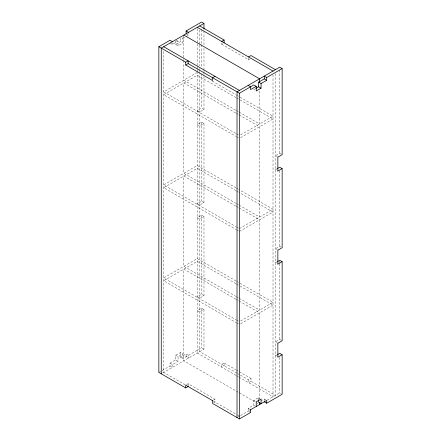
<?xml version="1.0" encoding="UTF-8"?>
<svg xmlns="http://www.w3.org/2000/svg" width="441" height="441" viewBox="0 0 441 441"><rect width="100%" height="100%" fill="white"/><g stroke="black" fill="none" stroke-linecap="round" stroke-linejoin="round"><path stroke-width="0.33" stroke-dasharray="2.21 1.65" d="M169.994 43.064L172.414 44.464L178.054 41.206L178.054 45.858L182.888 43.064L182.888 38.411L180.474 37.016M182.888 38.411L185.711 36.785M186.273 36.46L188.533 35.153L188.533 33.483M178.054 41.206L175.639 39.811L175.639 44.464L180.474 41.669L182.888 43.064M221.707 43.113L221.707 44.227L223.642 43.113M197.265 72.456L163.683 91.844L235.858 133.518M221.707 44.227L248.575 59.739L250.025 58.901M203.979 109.528L201.559 108.133L197.265 110.614L199.679 112.008L203.979 109.528L203.979 75.097M255.422 88.663L253.812 89.595L255.262 90.433M203.979 123.486L201.559 122.091L197.265 124.571L199.679 125.966L203.979 123.486L203.979 202.584L199.679 205.071L197.265 203.67L201.559 201.19L203.979 202.584M240.615 134.902L273.018 116.192L239.016 96.562M240.615 137.691L273.018 118.987L239.016 99.357M281.187 154.102L279.737 153.264L275.438 155.745L277.372 156.864M277.047 168.776L275.438 169.702L277.852 171.102M203.979 216.548L201.559 215.147L197.265 217.634L199.679 219.028L203.979 216.548L203.979 295.646L199.679 298.127L197.265 296.732L201.559 294.252L203.979 295.646M239.441 228.642L273.018 209.255L239.016 189.624M239.441 231.437L273.018 212.049L239.016 192.419M281.187 247.164L279.737 246.326L275.438 248.807L277.372 249.92M277.047 261.833L275.438 262.764L277.852 264.159M203.979 309.604L201.559 308.209L197.265 310.69L199.679 312.085L203.979 309.604L203.979 349.156L161.263 373.819M158.848 372.419L169.994 365.986L169.994 363.191L175.639 359.933L175.639 355.281L180.474 352.491L182.888 353.886L182.888 358.539L201.559 347.762L203.979 349.156M175.639 355.281L178.054 356.681L182.888 353.886M240.615 321.02L273.018 302.317L239.016 282.687M180.474 352.491L180.474 357.144L186.113 353.886L188.533 355.281L188.533 358.075L186.113 356.681L186.113 353.886M240.615 323.815L273.018 305.106L239.016 285.476M169.994 363.191L172.414 364.586L178.054 361.333L178.054 356.681M186.681 384.58L188.131 383.742L214.993 399.254L214.993 402.043L212.573 403.438M224.127 362.96L221.707 364.354L221.707 367.149L224.127 365.749L224.127 362.96L235.808 369.701M281.187 340.22L279.737 339.383L275.438 341.863L277.852 343.263M277.047 354.895L275.438 355.826L277.372 356.94M213.543 400.092L214.993 399.254M240.395 375.148L248.575 379.866L250.99 378.472L250.99 381.261L275.438 395.373L275.438 73.796M250.99 381.261L248.575 382.656L248.575 379.866M250.587 412.511L248.167 411.117L248.167 408.327L253.812 405.07L253.812 400.417L258.647 397.622L260.096 398.46M260.901 400.974L264.286 399.022L266.706 400.417M238.195 416.877L239.954 415.863M240.543 415.521L249.512 410.339M267.18 400.141L279.737 392.892L281.187 393.73M186.113 33.759L188.533 35.153M175.639 44.464L178.054 45.858M212.176 81.067L236.034 94.843M236.63 95.19L238.421 96.221M236.034 97.632L197.265 75.251L163.683 94.639L235.858 136.308M236.63 97.979L238.421 99.01M235.726 110.173L183.831 80.212L183.831 62.435M236.321 110.52L238.708 111.898M239.303 112.24L259.589 123.949L259.589 90.444M235.726 112.968L183.831 83.002L183.831 173.274L235.726 203.235M236.321 113.309L238.708 114.688M239.303 115.035L259.589 126.743L259.589 217.011L239.303 205.302M236.459 133.86L238.84 135.238M236.459 136.649L238.84 138.027M236.034 187.905L197.265 165.518L163.683 184.906L235.858 226.575M236.63 188.246L238.421 189.283M236.034 190.694L197.265 168.308L163.683 187.695L235.858 229.37M236.63 191.041L238.421 192.072M236.321 203.577L238.708 204.955M235.726 206.024L183.831 176.064L183.831 266.331L235.726 296.297M236.321 206.371L238.708 207.75M239.303 208.091L259.589 219.8L259.589 310.073L239.303 298.359M236.459 226.922L238.84 228.3M236.459 229.711L238.84 231.09M236.034 280.961L197.265 258.575L163.683 277.962L235.858 319.637M236.63 281.308L238.421 282.339M236.034 283.756L197.265 261.37L163.683 280.757L235.858 322.426M236.63 284.098L238.421 285.134M236.321 296.639L238.708 298.017M235.726 299.086L183.831 269.126L183.831 360.788L235.726 390.748M236.321 299.428L238.708 300.806M239.303 301.153L259.589 312.862L259.589 399.055M236.459 319.979L238.84 321.357M236.459 322.773L238.84 324.152M236.393 370.038L238.724 371.388M239.309 371.724L250.99 378.472M236.894 373.125L199.679 351.637L199.679 74.132M237.479 373.461L239.81 374.806M236.034 375.418L197.265 353.032L197.265 72.771M236.63 375.765L238.421 376.796M239.016 377.143L273.018 396.773L273.018 75.163M180.474 357.144L182.888 358.539M253.812 400.417L255.262 401.255M236.321 391.095L238.708 392.473M239.303 392.815L258.393 403.835M175.639 359.933L178.054 361.333M253.812 405.07L254.777 405.626M248.167 408.327L249.623 409.165M169.994 365.986L172.414 367.381L172.414 364.586M185.159 384.817L163.683 372.419L163.683 50.814M213.19 401.007L237.054 414.783M237.649 415.124L239.441 416.161M279.737 69.937L279.737 153.264M279.737 170.661L279.737 246.326M279.737 260.973L279.737 263.034M279.737 263.724L279.737 339.383M279.737 357.436L279.737 392.892M264.286 399.022L264.286 400.693M258.647 397.622L258.647 398.956M248.575 58.063L248.575 59.739M203.979 31.019L203.979 45.484M203.979 48.234L203.979 68.895M203.979 69.584L203.979 71.651M203.979 72.341L203.979 74.408M201.559 29.624L201.559 44.089M201.559 44.773L201.559 67.501M201.559 73.697L201.559 108.133M201.559 122.091L201.559 201.19M201.559 215.147L201.559 294.252M201.559 308.209L201.559 347.762M199.679 30.06L199.679 44.519M199.679 45.208L199.679 65.869M199.679 68.62L199.679 70.687M199.679 71.376L199.679 73.443M197.265 28.693L197.265 43.163M197.265 43.852L197.265 66.574M197.265 66.988L197.265 69.331M197.265 70.014L197.265 72.081M188.131 383.742L188.131 386.537M183.831 35.76L183.831 59.011M183.831 59.695L183.831 61.751M180.474 38.345L180.474 41.669M172.414 42.788L172.414 44.464"/><path stroke-width="0.66" d="M188.131 386.537L185.711 387.931L158.848 372.419L158.848 46.713L169.994 40.274L172.414 41.669M186.113 33.759L186.113 30.969L201.559 22.05L203.979 23.445L203.979 28.957M203.979 23.445L161.263 48.108L161.263 373.819M185.711 62.22L188.131 60.825L188.131 63.614L185.711 65.014L185.711 62.22L158.848 46.713M221.707 41.437L224.127 40.043L224.127 42.832M214.993 76.332L212.573 77.732L212.573 80.521L185.711 65.014M248.575 56.95L250.99 55.549L275.438 69.667M188.131 63.614L239.441 93.238L253.812 84.942L256.227 86.337L256.227 90.989L261.066 88.2L261.066 83.547L258.647 82.153L258.647 86.805L255.962 88.354M258.647 82.153L264.286 78.895L266.706 80.29L266.706 77.495L282.152 68.581L282.152 154.659L277.852 157.139L277.852 171.102L282.152 168.616L282.152 247.721L277.852 250.201L277.852 264.159L282.152 261.678L282.152 340.777L277.852 343.263L277.852 357.221L282.152 354.74L282.152 394.287L266.706 403.206L264.286 401.812M256.227 86.337L250.587 89.595L250.587 86.805L248.167 85.405M261.066 83.547L266.706 80.29M277.587 168.462L279.737 167.222L282.152 168.616M277.587 261.524L279.737 260.284L282.152 261.678M277.587 354.586L279.737 353.346L282.152 354.74M250.108 409.998L266.706 400.417L266.706 403.206M212.573 400.649L212.573 403.438L239.441 418.95L250.587 412.511L250.587 409.722M282.152 68.581L279.737 67.181L237.021 91.844L237.021 417.555M199.679 25.925L224.127 40.043M197.265 27.325L273.018 71.062M186.113 30.969L188.533 32.364M266.706 77.495L264.286 76.1L264.286 78.895M183.831 35.076L259.589 78.818L259.589 82.235M258.647 86.805L261.066 88.2M163.683 46.713L239.441 90.449M212.595 400.66L185.711 385.136L185.711 387.931M259.589 402.473L259.589 404.524M258.647 399.618L258.647 402.275L261.066 403.675L261.066 399.022L256.227 401.812L256.227 406.464M239.441 93.238L239.441 418.95"/></g></svg>
